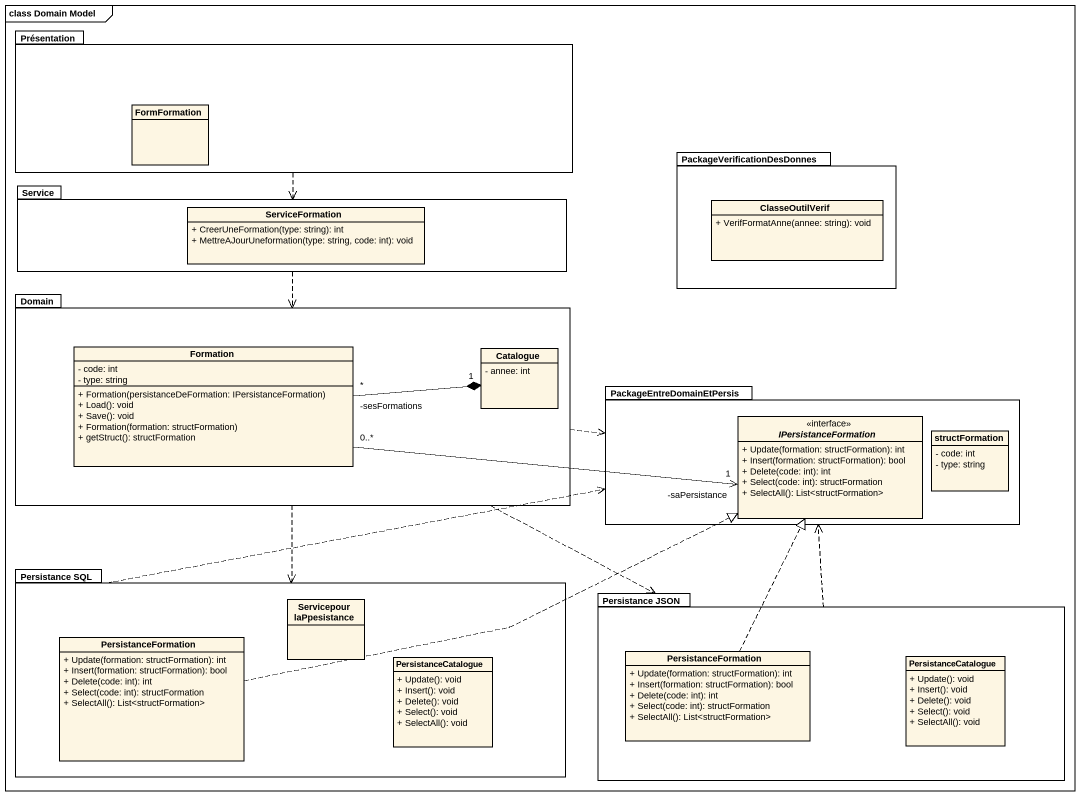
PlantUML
@startuml
mainframe class Domain Model
hide circle
hide empty members
skinparam classAttributeIconSize 0
package Présentation {
  class FormFormation
}
package PackageVerificationDesDonnes {
  class ClasseOutilVerif {
    + VerifFormatAnne(annee: string): void
  }
}
package Service {
  class ServiceFormation {
    + CreerUneFormation(type: string): int
    + MettreAJourUneformation(type: string, code: int): void
  }
}
package Domain {
  class Formation {
    - code: int
    - type: string
    + Formation(persistanceDeFormation: IPersistanceFormation)
    + Load(): void
    + Save(): void
    + Formation(formation: structFormation)
    + getStruct(): structFormation
  }
  class Catalogue {
    - annee: int
  }
}
package PackageEntreDomainEtPersis {
  interface IPersistanceFormation <<interface>> {
    + Update(formation: structFormation): int
    + Insert(formation: structFormation): bool
    + Delete(code: int): int
    + Select(code: int): structFormation
    + SelectAll(): List<structFormation>
  }
  class structFormation {
    - code: int
    - type: string
  }
}
package "Persistance SQL" as Persistance_SQL {
  class PersistanceFormation {
    + Update(formation: structFormation): int
    + Insert(formation: structFormation): bool
    + Delete(code: int): int
    + Select(code: int): structFormation
    + SelectAll(): List<structFormation>
  }
  class "Servicepour laPpesistance" as Servicepour_laPpesistance
  class PersistanceCatalogue {
    + Update(): void
    + Insert(): void
    + Delete(): void
    + Select(): void
    + SelectAll(): void
  }
}
package "Persistance JSON" as Persistance_JSON {
  class "PersistanceFormation" as PersistanceFormation_2 {
    + Update(formation: structFormation): int
    + Insert(formation: structFormation): bool
    + Delete(code: int): int
    + Select(code: int): structFormation
    + SelectAll(): List<structFormation>
  }
  class "PersistanceCatalogue" as PersistanceCatalogue_2 {
    + Update(): void
    + Insert(): void
    + Delete(): void
    + Select(): void
    + SelectAll(): void
  }
}
Présentation ..> Service
Service ..> Domain
Domain .right.> PackageEntreDomainEtPersis
Domain ..> Persistance_SQL
Domain .right.> Persistance_JSON
Formation "-sesFormations\n*" -right-* "1" Catalogue
Formation "0..*" -right-> "-saPersistance\n1" IPersistanceFormation
Persistance_SQL .right.> PackageEntreDomainEtPersis
Persistance_JSON .up.> PackageEntreDomainEtPersis
PersistanceFormation .right.|> IPersistanceFormation
PersistanceFormation_2 .up.|> IPersistanceFormation
@enduml
